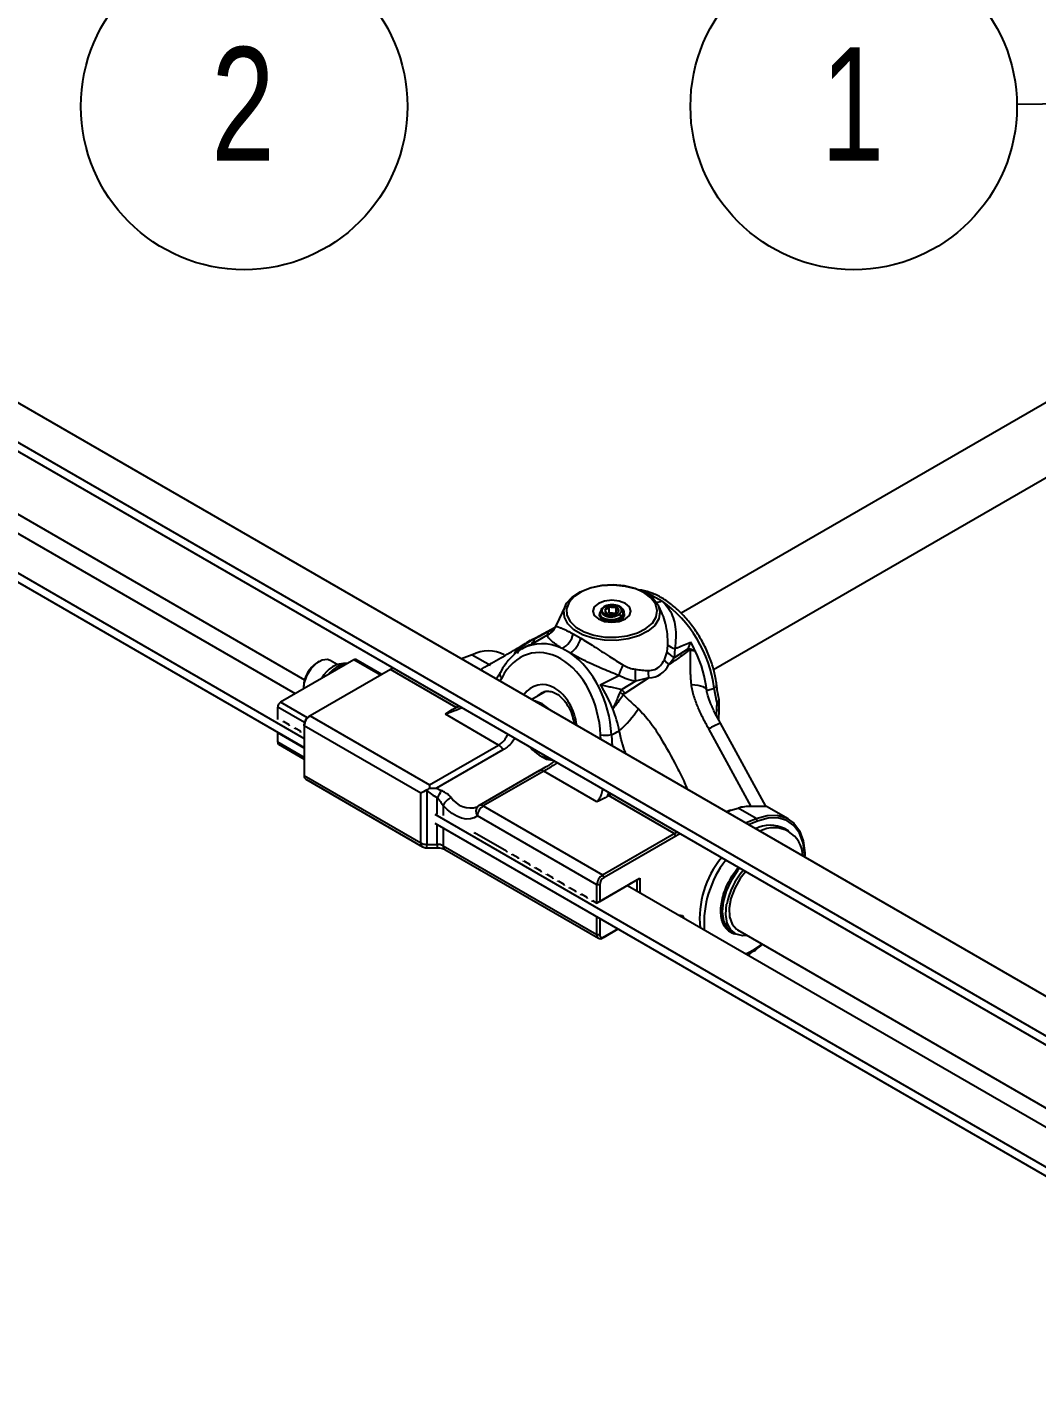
# Model space of a CAD drawing. Header units: millimetres. Extents: x 0 to 279, y 0 to 216.
# Drawn here: x 69.63 to 100.75, y 110.6 to 152.46 of the extents above; entities that cross this region are included whole.
import ezdxf

# ---------------------------------------------------------------- set-up
doc = ezdxf.new("R2010")
doc.units = ezdxf.units.MM
doc.layers.add('TITLE_BLOCK_BORDER', color=7, linetype='Continuous')
doc.styles.add('SLDTEXTSTYLE0', font='TXT', dxfattribs={"width": 0.75})
doc.dimstyles.new('SLDDIMSTYLE1', dxfattribs={"dimtxt": 0.18, "dimasz": 3.302, "dimexe": 0, "dimexo": 0.0625, "dimgap": 0, "dimtad": 0, "dimtih": 1, "dimtoh": 1, "dimdec": 0, "dimrnd": 1e-09, "dimzin": 0, "dimdsep": 46, "dimtxsty": 'Standard', "dimsah": 1, "dimcen": 0.09, "dimadec": 0, "dimazin": 0, "dimtfac": 3.302, "dimtdec": 0, "dimtofl": 0, "dimtmove": 0, "dimatfit": 3, "dimfxl": 1, "dimfrac": 2, "dimtolj": 1, "dimtzin": 0, "dimarcsym": 0})

# ---------------------------------------------------------------- blocks, each defined once
blk = doc.blocks.new('SW_NOTE_21')
at = {"layer": 'TITLE_BLOCK_BORDER', "color": 0}
blk.add_circle((-5.03, -0.062), 5.031, dxfattribs=at)
at = {"layer": 'TITLE_BLOCK_BORDER', "color": 0, "insert": (-5.065, 1.761), "char_height": 3.5, "attachment_point": 2, "style": 'SLDTEXTSTYLE0'}
blk.add_mtext('1', dxfattribs=at)
blk = doc.blocks.new('SW_NOTE_22')
at = {"layer": 'TITLE_BLOCK_BORDER', "color": 0}
blk.add_circle((1.636, -4.757), 5.031, dxfattribs=at)
at = {"layer": 'TITLE_BLOCK_BORDER', "color": 0, "insert": (1.6, -2.933), "char_height": 3.5, "attachment_point": 2, "style": 'SLDTEXTSTYLE0'}
blk.add_mtext('2', dxfattribs=at)

msp = doc.modelspace()

# ---------------------------------------------------------------- linework, layer by layer
at = {"color": 7, "linetype": 'Continuous', "lineweight": 25}
for p, q in [((117.949, 112.833), (49.778, 152.187)), ((114.308, 113.71), (49.585, 151.074)), ((114.068, 113.571), (50.739, 150.129)), ((115.942, 149.503), (89.785, 134.403)), ((90.784, 132.671), (116.942, 147.771)), ((51.156, 147.365), (77.898, 131.927)), ((51.764, 147.606), (78.182, 132.356)), ((51.146, 146.147), (78.175, 130.543)), ((51.124, 145.882), (78.175, 130.265)), ((88.92, 134.943), (89.195, 134.784)), ((86.22, 134.64), (85.931, 134.014)), ((87.279, 134.401), (87.279, 134.388)), ((87.569, 134.412), (87.569, 134.603)), ((87.676, 134.404), (87.569, 134.412)), ((87.784, 134.397), (87.676, 134.404)), ((87.784, 134.397), (87.784, 134.588)), ((87.796, 134.336), (87.838, 134.356)), ((87.919, 134.313), (87.946, 134.366)), ((87.946, 134.468), (87.953, 134.5)), ((88.012, 134.385), (88.028, 134.345)), ((89.193, 134.413), (89.088, 134.64)), ((85.185, 133.59), (85.908, 133.976)), ((85.688, 133.749), (85.155, 133.436)), ((86.464, 133.769), (86.697, 133.635)), ((83.353, 133.128), (83.023, 132.995)), ((83.353, 133.128), (83.915, 132.804)), ((84.969, 133.355), (84.876, 133.301)), ((86.377, 133.171), (86.123, 133.317)), ((89.271, 132.971), (89.355, 133.216)), ((89.355, 133.216), (89.382, 133.422)), ((89.598, 133.316), (89.579, 133.035)), ((90.004, 133.308), (89.579, 133.035)), ((79.706, 132.971), (77.443, 131.665)), ((78.632, 132.917), (78.583, 132.889)), ((79.187, 132.83), (78.976, 132.951)), ((80.564, 132.518), (79.768, 132.977)), ((89.579, 133.035), (89.415, 132.822)), ((80.827, 132.669), (78.352, 131.24)), ((82.856, 131.497), (80.827, 132.669)), ((87.294, 132.201), (87.87, 132.489)), ((88.387, 132.31), (87.96, 132.056)), ((88.791, 132.41), (88.049, 131.937)), ((88.791, 132.41), (88.387, 132.31)), ((78.146, 132.132), (78.146, 132.075)), ((85.597, 131.985), (85.184, 131.747)), ((90.579, 132.022), (90.808, 132.099)), ((90.893, 131.662), (90.808, 132.099)), ((77.355, 131.175), (77.355, 131.512)), ((82.81, 131.477), (82.856, 131.497)), ((82.931, 131.531), (82.856, 131.497)), ((90.954, 131.106), (90.956, 131.454)), ((77.363, 131.133), (77.355, 131.175)), ((77.531, 131.073), (77.523, 131.04)), ((77.708, 130.971), (77.531, 131.073)), ((78.352, 131.24), (78.307, 131.215)), ((78.352, 131.24), (82.032, 129.116)), ((84.162, 130.345), (82.523, 131.292)), ((92.399, 128.463), (90.997, 131.022)), ((77.355, 130.721), (77.363, 130.734)), ((78.175, 130.248), (77.355, 130.721)), ((77.355, 130.43), (77.355, 130.721)), ((77.716, 130.929), (77.708, 130.971)), ((77.885, 130.869), (77.877, 130.836)), ((78.062, 130.767), (77.885, 130.869)), ((78.07, 130.725), (78.062, 130.767)), ((78.175, 130.934), (78.175, 130.985)), ((81.77, 128.859), (78.175, 130.934)), ((78.175, 130.934), (78.175, 129.403)), ((87.64, 130.663), (87.664, 130.298)), ((91.947, 128.455), (90.64, 130.841)), ((77.38, 130.372), (78.175, 129.914)), ((82.032, 129.116), (84.162, 130.345)), ((84.298, 130.193), (82.254, 129.012)), ((85.433, 130.022), (85.522, 129.971)), ((78.175, 129.403), (81.77, 127.328)), ((85.427, 129.555), (83.564, 128.48)), ((85.552, 129.543), (83.689, 128.467)), ((87.191, 128.597), (85.552, 129.543)), ((78.227, 129.289), (81.822, 127.213)), ((81.947, 128.959), (81.947, 127.285)), ((82.032, 129.116), (82.032, 129.015)), ((81.77, 127.328), (81.77, 128.859)), ((87.547, 128.789), (87.512, 128.763)), ((89.577, 127.618), (87.547, 128.789)), ((93.087, 128.071), (92.352, 128.496)), ((82.202, 128.218), (112.232, 110.882)), ((87.192, 126.037), (83.512, 128.161)), ((83.689, 128.467), (87.369, 126.343)), ((91.325, 128.335), (91.175, 128.289)), ((91.325, 128.335), (91.542, 128.401)), ((92.104, 128.077), (91.542, 128.401)), ((91.773, 127.943), (92.104, 128.077)), ((92.141, 127.997), (92.104, 128.077)), ((82.202, 127.941), (112.232, 110.605)), ((92.141, 127.997), (91.87, 127.887)), ((93.106, 127.695), (92.973, 127.772)), ((81.947, 127.285), (82.273, 127.285)), ((82.45, 127.243), (87.192, 124.506)), ((83.423, 127.651), (84.408, 127.083)), ((83.423, 127.651), (83.423, 127.614)), ((87.369, 126.343), (89.577, 127.618)), ((89.621, 127.541), (87.413, 126.266)), ((89.621, 127.541), (89.577, 127.618)), ((81.947, 127.18), (82.273, 127.18)), ((82.502, 127.129), (87.244, 124.391)), ((84.408, 127.083), (84.416, 127.041)), ((84.577, 126.948), (84.585, 126.981)), ((84.585, 126.981), (84.762, 126.878)), ((84.762, 126.878), (84.77, 126.837)), ((93.603, 126.887), (93.603, 126.931)), ((84.93, 126.744), (84.938, 126.776)), ((84.938, 126.776), (85.115, 126.674)), ((85.115, 126.674), (85.123, 126.633)), ((85.284, 126.54), (85.292, 126.572)), ((85.292, 126.572), (85.469, 126.47)), ((85.469, 126.47), (85.477, 126.429)), ((85.637, 126.336), (85.645, 126.368)), ((85.645, 126.368), (85.822, 126.266)), ((85.822, 126.266), (85.83, 126.225)), ((85.991, 126.132), (85.999, 126.164)), ((85.999, 126.164), (86.176, 126.062)), ((86.176, 126.062), (86.184, 126.02)), ((88.43, 126.19), (87.192, 125.475)), ((87.281, 126.037), (87.192, 126.037)), ((87.192, 125.475), (87.192, 126.037)), ((87.281, 125.526), (88.518, 126.241)), ((87.281, 126.037), (87.281, 125.526)), ((87.413, 126.266), (87.369, 126.343)), ((88.253, 126.088), (88.133, 126.019)), ((88.133, 126.019), (112.273, 112.083)), ((88.253, 126.088), (88.253, 126.088)), ((88.43, 126.19), (88.518, 126.241)), ((88.43, 125.848), (88.43, 126.19)), ((88.518, 126.241), (88.518, 125.797)), ((86.345, 125.928), (86.353, 125.96)), ((86.353, 125.96), (86.529, 125.858)), ((86.529, 125.858), (86.537, 125.816)), ((86.698, 125.724), (86.706, 125.756)), ((86.706, 125.756), (86.883, 125.654)), ((86.883, 125.654), (86.891, 125.612)), ((87.052, 125.519), (87.06, 125.552)), ((87.06, 125.552), (87.192, 125.475)), ((87.281, 125.526), (87.192, 125.475)), ((87.192, 124.506), (87.192, 125.06)), ((87.281, 125.009), (87.281, 124.506)), ((89.706, 125.111), (89.83, 125.093)), ((89.774, 125.072), (89.83, 125.093)), ((89.83, 125.093), (89.871, 125.016)), ((87.192, 124.506), (87.281, 124.506)), ((87.849, 124.681), (87.369, 124.404)), ((87.369, 124.404), (87.413, 124.429)), ((87.413, 124.429), (87.849, 124.681)), ((91.345, 124.594), (91.455, 124.53)), ((91.526, 124.653), (112.479, 112.557)), ((91.842, 123.88), (91.886, 123.905))]:
    msp.add_line(p, q, dxfattribs=at)
at = {"color": 8, "linetype": 'Continuous', "lineweight": 25}
for p, q in [((88.92, 134.943), (88.674, 135.042)), ((85.713, 133.854), (85.912, 133.973)), ((80.528, 132.496), (79.706, 132.971)), ((84.26, 132.41), (84.203, 132.314)), ((78.181, 131.035), (77.355, 131.512)), ((78.27, 131.187), (77.443, 131.665)), ((82.81, 131.477), (82.947, 131.537)), ((90.893, 131.662), (90.871, 131.262)), ((87.31, 130.52), (87.3, 130.655)), ((78.175, 129.956), (77.355, 130.43)), ((82.273, 128.218), (82.273, 128.721)), ((87.555, 128.876), (87.512, 128.763)), ((82.45, 128.487), (82.45, 128.176)), ((82.273, 127.285), (82.273, 127.899)), ((82.45, 127.797), (82.45, 127.243)), ((81.947, 127.18), (81.947, 127.285)), ((82.273, 127.285), (82.273, 127.18))]:
    msp.add_line(p, q, dxfattribs=at)
at = {"color": 7, "linetype": 'Continuous', "lineweight": 25, "flags": 128}
for points in [[(88.703, 135.026), (88.931, 134.856), (89.079, 134.659), (89.137, 134.447), (89.102, 134.233), (88.976, 134.031), (88.767, 133.853), (88.488, 133.711), (88.157, 133.614), (87.794, 133.567), (87.422, 133.574), (87.065, 133.634), (86.745, 133.743), (86.482, 133.895), (86.292, 134.08), (86.189, 134.286), (86.177, 134.501), (86.258, 134.71), (86.427, 134.901), (86.673, 135.063), (86.981, 135.183), (87.33, 135.256), (87.701, 135.276), (88.068, 135.243), (88.41, 135.157), (88.703, 135.026)], [(88.644, 135.039), (88.367, 135.164), (88.045, 135.244), (87.698, 135.276), (87.349, 135.257), (87.019, 135.188), (86.728, 135.074), (86.496, 134.922), (86.337, 134.742), (86.26, 134.544), (86.271, 134.341), (86.369, 134.147), (86.548, 133.973), (86.796, 133.829), (87.098, 133.726), (87.435, 133.67), (87.786, 133.663), (88.128, 133.707), (88.441, 133.799), (88.704, 133.933), (88.902, 134.101), (89.02, 134.292), (89.053, 134.493), (88.999, 134.693), (88.859, 134.879), (88.644, 135.039)], [(88.07, 134.708), (87.879, 134.781), (87.654, 134.807), (87.429, 134.781), (87.239, 134.708), (87.111, 134.598), (87.067, 134.468), (87.111, 134.338), (87.239, 134.228), (87.429, 134.155), (87.654, 134.129), (87.879, 134.155), (88.07, 134.228), (88.197, 134.338), (88.242, 134.468), (88.197, 134.598), (88.07, 134.708)], [(88.037, 134.4), (88.031, 134.313), (87.967, 134.234), (87.856, 134.175), (87.714, 134.145), (87.563, 134.148), (87.426, 134.185), (87.323, 134.249), (87.271, 134.331), (87.278, 134.419), (87.278, 134.421)], [(87.327, 134.498), (87.325, 134.497), (87.282, 134.425), (87.293, 134.347), (87.36, 134.277), (87.469, 134.23), (87.61, 134.21), (87.757, 134.223), (87.885, 134.266), (87.982, 134.338), (87.998, 134.359), (87.998, 134.359)], [(87.285, 134.388), (87.293, 134.335), (87.36, 134.265), (87.469, 134.217), (87.61, 134.197), (87.757, 134.21), (87.885, 134.254), (87.982, 134.326), (88.027, 134.412), (88.016, 134.501), (88.002, 134.526), (88.002, 134.526)], [(87.796, 134.336), (87.684, 134.316), (87.566, 134.323), (87.463, 134.355), (87.389, 134.408), (87.355, 134.473), (87.368, 134.541), (87.425, 134.6), (87.517, 134.642), (87.63, 134.661), (87.747, 134.653), (87.85, 134.62), (87.922, 134.566), (87.953, 134.5)], [(78.976, 132.951), (78.89, 132.981), (78.723, 132.96), (78.545, 132.858), (78.378, 132.688), (78.245, 132.473), (78.165, 132.243), (78.146, 132.075)], [(80.91, 132.712), (80.906, 132.711), (80.827, 132.669)], [(90.106, 132.207), (90.209, 132.198), (90.302, 132.185), (90.384, 132.167), (90.453, 132.145), (90.507, 132.119), (90.547, 132.09), (90.571, 132.057), (90.579, 132.022)], [(85.507, 131.612), (85.299, 131.691), (85.274, 131.695)], [(85.769, 131.41), (85.716, 131.46), (85.507, 131.612)], [(85.522, 129.971), (85.641, 129.913), (85.826, 129.874)], [(83.512, 128.161), (83.41, 128.099), (83.292, 128.067), (83.162, 128.065), (83.023, 128.093), (82.878, 128.152), (82.732, 128.238), (82.588, 128.351), (82.45, 128.487)], [(92.104, 128.077), (92.438, 128.172), (92.75, 128.181), (93.027, 128.103), (93.259, 127.94), (93.436, 127.699), (93.551, 127.39), (93.601, 127.024), (93.603, 126.931)], [(93.603, 126.88), (93.601, 126.971), (93.553, 127.328), (93.44, 127.629), (93.267, 127.864), (93.042, 128.022), (92.772, 128.099), (92.468, 128.09), (92.141, 127.997)], [(89.577, 127.618), (89.656, 127.659), (89.66, 127.661)], [(89.755, 127.606), (89.696, 127.58), (89.621, 127.541)], [(91.774, 126.441), (91.608, 126.228), (91.44, 125.932), (91.325, 125.621), (91.271, 125.319), (91.282, 125.048), (91.357, 124.828), (91.492, 124.675), (91.526, 124.653)], [(91.831, 124.476), (91.689, 124.465), (91.48, 124.517), (91.316, 124.652), (91.21, 124.86), (91.168, 125.128), (91.192, 125.438)]]:
    msp.add_lwpolyline(points, dxfattribs=at)
at = {"color": 8, "linetype": 'Continuous', "lineweight": 25, "flags": 128}
for points in [[(88.867, 134.913), (88.871, 134.915), (88.92, 134.943)], [(90.948, 131.413), (90.957, 131.477), (90.954, 131.592), (90.954, 131.592), (90.954, 131.592)], [(91.589, 126.548), (91.528, 126.473), (91.328, 126.172), (91.177, 125.845), (91.084, 125.515), (91.057, 125.204), (91.096, 124.934), (91.2, 124.723), (91.345, 124.594)]]:
    msp.add_lwpolyline(points, dxfattribs=at)
at = {"color": 8, "linetype": 'Continuous', "lineweight": 25}
for centre, radius, start, end in [((89.03, 135.1), 0.356, 269.68, 297.544), ((85.605, 134.259), 0.419, 284.8993, 317.3267), ((85.441, 132.639), 0.948, 118.5209, 147.8587), ((84.347, 132.526), 0.145, 162.821, 233.2186), ((90.766, 132.207), 0.115, 291.1936, 356.76), ((92.457, 127.692), 3.637, 113.6714, 119.9844), ((85.479, 129.444), 0.123, 53.7279, 114.9617), ((83.291, 129.105), 0.699, 212.1203, 287.9276), ((83.685, 128.299), 0.221, 134.3663, 218.526), ((83.616, 128.368), 0.123, 53.7279, 114.9617), ((81.889, 127.313), 0.12, 172.7442, 235.9436), ((82.573, 127.23), 0.123, 173.7012, 234.9867)]:
    msp.add_arc(centre, radius, start, end, dxfattribs=at)
at = {"color": 7, "linetype": 'Continuous', "lineweight": 25}
for centre, radius, start, end in [((86.886, 131.57), 3.958, 7.6914, 54.3124), ((87.588, 134.444), 0.16, 96.905, 158.3619), ((87.552, 134.498), 0.113, 177.2456, 255.8772), ((87.655, 134.714), 0.351, 248.1537, 283.9439), ((87.653, 134.263), 0.351, 68.1537, 103.9439), ((87.659, 134.125), 0.28, 68.7353, 86.5276), ((87.72, 134.533), 0.16, 276.905, 338.3619), ((87.756, 134.479), 0.113, 357.2456, 75.8772), ((87.893, 134.445), 0.136, 320.5998, 36.6611), ((85.471, 134.198), 0.499, 295.7515, 337.0364), ((85.137, 133.54), 0.0219, 51.8115, 114.4024), ((85.266, 133.448), 0.164, 89.7704, 119.6442), ((85.787, 133.925), 0.695, 298.957, 347.0505), ((85.821, 133.896), 0.913, 307.4599, 343.412), ((83.84, 132.159), 1.084, 62.7152, 116.6657), ((89.833, 133.578), 0.599, 217.1047, 244.8656), ((89.719, 133.834), 0.532, 230.7173, 256.9419), ((89.351, 132.784), 0.837, 35.025, 38.7346), ((89.252, 133.315), 0.824, 357.3974, 359.2825), ((79.071, 132.103), 0.926, 121.7946, 178.2107), ((79.437, 132.068), 0.791, 84.941, 155.0536), ((79.549, 132.058), 0.778, 96.3915, 143.6031), ((79.742, 132.92), 0.0629, 65.6929, 125.6176), ((89.459, 132.049), 1.65, 152.4838, 164.5148), ((89.546, 132.515), 1.177, 172.0411, 190.0246), ((89.81, 133.347), 0.658, 214.9291, 233.0444), ((89.658, 132.595), 0.887, 177.2235, 192.0876), ((87.46, 131.196), 0.89, 51.8844, 59.7156), ((87.35, 131.512), 0.818, 31.3184, 41.776), ((77.547, 131.503), 0.192, 122.6055, 177.3945), ((85.052, 133.815), 4.151, 313.0053, 325.4521), ((78.559, 130.917), 0.384, 122.6055, 177.3945), ((78.463, 130.972), 0.288, 122.6055, 177.3945), ((87.446, 131.587), 0.943, 261.0726, 281.8205), ((77.416, 130.423), 0.0616, 173.7012, 234.9867), ((83.965, 130.032), 0.371, 25.7104, 57.7679), ((85.829, 130.786), 0.856, 217.5252, 262.4801), ((78.294, 129.388), 0.12, 172.7442, 235.9436), ((81.705, 129.173), 0.726, 321.4878, 341.6283), ((83.053, 128.128), 0.702, 120.333, 149.262), ((83.896, 128.144), 0.384, 122.6055, 177.3945), ((83.689, 128.263), 0.25, 119.9973, 129.3245), ((92.537, 126.865), 1.006, 64.2962, 116.7338), ((92.648, 126.903), 0.895, 1.1718, 118.8336), ((81.939, 127.646), 0.361, 241.9598, 271.1441), ((82.28, 126.925), 0.361, 61.9598, 91.1441), ((81.947, 127.43), 0.25, 240.0027, 270), ((93.342, 124.983), 2.984, 140.7858, 185.2947), ((93.634, 124.855), 3.141, 141.8945, 183.7066), ((93.445, 124.992), 2.296, 139.4812, 168.8051), ((87.576, 126.019), 0.384, 122.6055, 177.3945), ((87.568, 126.024), 0.288, 122.6055, 177.3945), ((87.3, 124.488), 0.109, 170.786, 309.2033), ((87.361, 124.493), 0.0819, 170.786, 309.2033), ((90.987, 125.846), 2.083, 292.1848, 308.4784), ((90.524, 126.241), 2.703, 299.1282, 311.1355)]:
    msp.add_arc(centre, radius, start, end, dxfattribs=at)
at = {"color": 8, "linetype": 'Continuous', "lineweight": 25}
for centre, major_axis, ratio, start_param, end_param in [((85.825, 130.962), (-0.642, 2.465), 0.690127, 5.757568, 6.463032), ((85.654, 130.916), (-0.281, 1.275), 0.697911, 4.581926, 6.848373), ((85.825, 130.962), (-0.129, 1.058), 0.711529, 0.293986, 0.5153), ((93.275, 132.841), (26.111, 10.155), 0.125636, 4.583534, 4.58891)]:
    msp.add_ellipse(centre, major_axis=major_axis, ratio=ratio, start_param=start_param, end_param=end_param, dxfattribs=at)
at = {"color": 7, "linetype": 'Continuous', "lineweight": 25}
for centre, major_axis, ratio, start_param, end_param in [((85.654, 130.916), (-0.497, 2.25), 0.697911, 4.444371, 6.985928), ((86.169, 131.161), (-1.173, 2.209), 0.599629, 6.168792, 6.304478), ((85.825, 130.962), (-0.642, 2.465), 0.690127, 4.414957, 5.613903), ((88.823, 132.693), (-1.173, 2.209), 0.599629, 4.643052, 4.766248), ((88.823, 132.693), (-1.173, 2.209), 0.599629, 4.110745, 4.643052), ((87.861, 134.629), (-1.271, 2.117), 0.526533, 2.872825, 3.455578), ((86.169, 131.161), (-1.173, 2.209), 0.599629, 4.53254, 4.86953), ((86.169, 131.161), (-1.173, 2.209), 0.599629, 4.238744, 4.53254), ((93.591, 135.445), (25.901, 12.833), 0.058831, 4.451507, 4.461145), ((81.947, 128.961), (0.25, 0.144), 0.00007, 1.574018, 2.356154), ((83.507, 129.48), (1.803, 0), 0.577382, 3.666177, 3.958727), ((83.507, 129.624), (1.625, 0.138), 0.511886, 3.788944, 3.915147), ((93.031, 125.227), (-1.71, 3.08), 0.565865, 5.967127, 6.16296)]:
    msp.add_ellipse(centre, major_axis=major_axis, ratio=ratio, start_param=start_param, end_param=end_param, dxfattribs=at)
for points, knots in [([(90.881, 132.2), (90.872, 132.27), (90.844, 132.473), (90.755, 132.819), (90.6, 133.227), (90.396, 133.623), (90.151, 133.995), (89.873, 134.332), (89.568, 134.621), (89.245, 134.857), (88.912, 135.023), (88.659, 135.111), (88.524, 135.115), (88.498, 135.116)], [0, 0, 0, 0, 0.054195, 0.156213, 0.257988, 0.359581, 0.461166, 0.56291, 0.664999, 0.767645, 0.870975, 0.974723, 1, 1, 1, 1]), ([(89.195, 134.784), (89.262, 134.72), (89.347, 134.639), (89.511, 134.385), (89.653, 133.969), (89.617, 133.541), (89.598, 133.316)], [0, 0, 0, 0, 0.184018, 0.231132, 0.594694, 1, 1, 1, 1]), ([(88.002, 134.526), (87.985, 134.545), (87.947, 134.586), (87.852, 134.633), (87.733, 134.661), (87.609, 134.664), (87.494, 134.644), (87.4, 134.603), (87.339, 134.547), (87.315, 134.484), (87.331, 134.421), (87.385, 134.367), (87.466, 134.326), (87.567, 134.305), (87.675, 134.305), (87.751, 134.32), (87.789, 134.333), (87.796, 134.336)], [0, 0, 0, 0, 0.065281, 0.142851, 0.219693, 0.293892, 0.368083, 0.441762, 0.512587, 0.5834, 0.653909, 0.72136, 0.788796, 0.856127, 0.920205, 0.984265, 1, 1, 1, 1]), ([(87.41, 134.359), (87.414, 134.354), (87.434, 134.332), (87.509, 134.305), (87.618, 134.29), (87.736, 134.302), (87.84, 134.339), (87.919, 134.397), (87.937, 134.445), (87.946, 134.468)], [0, 0, 0, 0, 0.043506, 0.199782, 0.361104, 0.522426, 0.678702, 0.841441, 1, 1, 1, 1]), ([(87.569, 134.603), (87.545, 134.576), (87.502, 134.527), (87.459, 134.51), (87.439, 134.503)], [0, 0, 0, 0, 0.548048, 1, 1, 1, 1]), ([(87.439, 134.503), (87.455, 134.473), (87.483, 134.419), (87.512, 134.398), (87.524, 134.388)], [0, 0, 0, 0, 0.548048, 1, 1, 1, 1]), ([(87.524, 134.388), (87.55, 134.38), (87.609, 134.362), (87.684, 134.362), (87.728, 134.371), (87.739, 134.373)], [0, 0, 0, 0, 0.366844, 0.835691, 1, 1, 1, 1]), ([(87.784, 134.588), (87.773, 134.586), (87.729, 134.577), (87.654, 134.577), (87.595, 134.595), (87.569, 134.603)], [0, 0, 0, 0, 0.164309, 0.633156, 1, 1, 1, 1]), ([(87.739, 134.373), (87.763, 134.383), (87.807, 134.4), (87.85, 134.451), (87.869, 134.473)], [0, 0, 0, 0, 0.548048, 1, 1, 1, 1]), ([(87.869, 134.473), (87.854, 134.486), (87.825, 134.508), (87.797, 134.563), (87.784, 134.588)], [0, 0, 0, 0, 0.5480482, 1, 1, 1, 1]), ([(87.838, 134.356), (87.846, 134.36), (87.879, 134.376), (87.925, 134.413), (87.939, 134.45), (87.946, 134.468)], [0, 0, 0, 0, 0.137772, 0.572089, 1, 1, 1, 1]), ([(87.953, 134.5), (87.966, 134.478), (87.993, 134.432), (87.996, 134.383), (87.998, 134.359)], [0, 0, 0, 0, 0.4967192, 1, 1, 1, 1]), ([(88.01, 134.38), (88.012, 134.376), (88.021, 134.356), (88.013, 134.336), (88.007, 134.321)], [0, 0, 0, 0, 0.207691, 1, 1, 1, 1]), ([(85.931, 134.014), (85.928, 134.007), (85.918, 133.985), (85.906, 133.969), (85.906, 133.968), (85.905, 133.967)], [0, 0, 0, 0, 0.16162, 0.562739, 1, 1, 1, 1]), ([(85.93, 134.004), (85.94, 134.002), (85.959, 133.999), (86.037, 133.975), (86.148, 133.929), (86.266, 133.874), (86.376, 133.817), (86.435, 133.785), (86.464, 133.769)], [0, 0, 0, 0, 0.220019, 0.443884, 0.632025, 0.825164, 0.912196, 1, 1, 1, 1]), ([(87.422, 134.186), (87.403, 134.198), (87.36, 134.225), (87.332, 134.268), (87.336, 134.294), (87.336, 134.3)], [0, 0, 0, 0, 0.380591, 0.857304, 1, 1, 1, 1]), ([(87.421, 134.246), (87.422, 134.245), (87.44, 134.227), (87.51, 134.203), (87.616, 134.189), (87.706, 134.193), (87.745, 134.208), (87.75, 134.209)], [0, 0, 0, 0, 0.018982, 0.324118, 0.639105, 0.954091, 1, 1, 1, 1]), ([(87.865, 134.157), (87.871, 134.16), (87.923, 134.176), (87.985, 134.235), (88.032, 134.301), (88.025, 134.34), (88.023, 134.35)], [0, 0, 0, 0, 0.061694, 0.474855, 0.877442, 1, 1, 1, 1]), ([(87.986, 134.273), (87.976, 134.256), (87.958, 134.226), (87.918, 134.205), (87.899, 134.195)], [0, 0, 0, 0, 0.532637, 1, 1, 1, 1]), ([(85.128, 133.56), (85.064, 133.519), (84.955, 133.45), (84.827, 133.311), (84.763, 133.215), (84.734, 133.163), (84.733, 133.16)], [0, 0, 0, 0, 0.39969, 0.6887, 0.986139, 1, 1, 1, 1]), ([(84.988, 133.471), (84.997, 133.477), (85.022, 133.493), (85.06, 133.518), (85.105, 133.546), (85.128, 133.56)], [0, 0, 0, 0, 0.1981772, 0.5986432, 1, 1, 1, 1]), ([(85.128, 133.56), (85.133, 133.562), (85.153, 133.573), (85.171, 133.583), (85.185, 133.59)], [0, 0, 0, 0, 0.222925, 1, 1, 1, 1]), ([(85.266, 133.612), (85.237, 133.598), (85.198, 133.581), (85.16, 133.562), (85.151, 133.557)], [0, 0, 0, 0, 0.766582, 1, 1, 1, 1]), ([(85.266, 133.612), (85.254, 133.58), (85.236, 133.534), (85.192, 133.477), (85.168, 133.449), (85.156, 133.436), (85.155, 133.436)], [0, 0, 0, 0, 0.496228, 0.745832, 0.995622, 1, 1, 1, 1]), ([(85.266, 133.612), (85.281, 133.62), (85.43, 133.7), (85.579, 133.781), (85.713, 133.854)], [0, 0, 0, 0, 0.100491, 1, 1, 1, 1]), ([(85.688, 133.749), (85.681, 133.758), (85.666, 133.776), (85.697, 133.828), (85.713, 133.854)], [0, 0, 0, 0, 0.49002, 1, 1, 1, 1]), ([(86.123, 133.317), (86.105, 133.328), (86.07, 133.35), (86.025, 133.379), (85.986, 133.404), (85.91, 133.456), (85.811, 133.531), (85.72, 133.618), (85.674, 133.692), (85.683, 133.73), (85.688, 133.749)], [0, 0, 0, 0, 0.05056, 0.101282, 0.139464, 0.177711, 0.366024, 0.560544, 0.777831, 1, 1, 1, 1]), ([(86.697, 133.635), (86.761, 133.596), (86.891, 133.517), (87.108, 133.379), (87.338, 133.23), (87.639, 133.034), (87.857, 132.898), (87.996, 132.811)], [0, 0, 0, 0, 0.157693, 0.319939, 0.497947, 0.67962, 1, 1, 1, 1]), ([(83.596, 132.664), (83.688, 132.716), (83.995, 132.891), (84.348, 133.095), (84.694, 133.295), (84.891, 133.411), (84.962, 133.455), (84.988, 133.471)], [0, 0, 0, 0, 0.15451, 0.519717, 0.704433, 0.890846, 1, 1, 1, 1]), ([(84.891, 133.308), (84.887, 133.307), (84.782, 133.262), (84.603, 133.107), (84.374, 132.863), (84.261, 132.662), (84.208, 132.569)], [0, 0, 0, 0, 0.011235, 0.352919, 0.700235, 1, 1, 1, 1]), ([(87.87, 132.489), (87.79, 132.519), (87.631, 132.58), (87.378, 132.685), (87.111, 132.803), (86.846, 132.928), (86.596, 133.052), (86.451, 133.131), (86.377, 133.171)], [0, 0, 0, 0, 0.1577541, 0.3170321, 0.4946368, 0.6759493, 0.8356781, 1, 1, 1, 1]), ([(90.037, 133.265), (90.001, 133.238), (89.896, 133.157), (89.689, 133.009), (89.516, 132.891), (89.415, 132.822)], [0, 0, 0, 0, 0.177152, 0.518216, 1, 1, 1, 1]), ([(89.598, 133.316), (89.627, 133.328), (89.786, 133.399), (89.949, 133.462), (90.082, 133.514)], [0, 0, 0, 0, 0.180065, 1, 1, 1, 1]), ([(90.004, 133.308), (90.029, 133.376), (90.055, 133.444), (90.082, 133.513), (90.082, 133.514)], [0, 0, 0, 0, 0.987798, 1, 1, 1, 1]), ([(90.004, 133.308), (90.01, 133.309), (90.026, 133.312), (90.05, 133.312), (90.068, 133.307), (90.075, 133.305)], [0, 0, 0, 0, 0.267591, 0.6831, 1, 1, 1, 1]), ([(90.074, 133.278), (90.07, 133.278), (90.06, 133.279), (90.048, 133.273), (90.04, 133.267), (90.037, 133.265)], [0, 0, 0, 0, 0.2755678, 0.6950074, 1, 1, 1, 1]), ([(90.106, 132.207), (90.092, 132.356), (90.065, 132.656), (90.085, 133.007), (90.077, 133.217), (90.074, 133.278)], [0, 0, 0, 0, 0.413572, 0.830929, 1, 1, 1, 1]), ([(90.074, 133.278), (90.125, 133.267), (90.178, 133.256), (90.224, 133.242), (90.226, 133.241)], [0, 0, 0, 0, 0.9734714, 1, 1, 1, 1]), ([(90.075, 133.305), (90.126, 133.285), (90.178, 133.265), (90.225, 133.242), (90.226, 133.241)], [0, 0, 0, 0, 0.976087, 1, 1, 1, 1]), ([(87.996, 132.811), (88.048, 132.783), (88.153, 132.727), (88.286, 132.692), (88.362, 132.681), (88.381, 132.678)], [0, 0, 0, 0, 0.4223284, 0.8588431, 1, 1, 1, 1]), ([(88.381, 132.678), (88.448, 132.669), (88.583, 132.651), (88.709, 132.642), (88.772, 132.638)], [0, 0, 0, 0, 0.497484, 1, 1, 1, 1]), ([(88.772, 132.638), (88.841, 132.644), (88.984, 132.655), (89.164, 132.776), (89.236, 132.907), (89.271, 132.971)], [0, 0, 0, 0, 0.325518, 0.677034, 1, 1, 1, 1]), ([(84.207, 132.571), (84.196, 132.547), (84.162, 132.476), (84.119, 132.418), (84.09, 132.379)], [0, 0, 0, 0, 0.332722, 1, 1, 1, 1]), ([(88.387, 132.31), (88.3, 132.327), (88.121, 132.36), (87.955, 132.446), (87.87, 132.489)], [0, 0, 0, 0, 0.490028, 1, 1, 1, 1]), ([(85.49, 131.945), (85.507, 131.956), (85.573, 132), (85.692, 132.01), (85.858, 131.977), (86.031, 131.877), (86.199, 131.711), (86.343, 131.485), (86.445, 131.239), (86.474, 131.07), (86.487, 130.995)], [0, 0, 0, 0, 0.053606, 0.206252, 0.341639, 0.470727, 0.609121, 0.747257, 0.886974, 1, 1, 1, 1]), ([(87.294, 132.201), (87.295, 132.201), (87.35, 132.19), (87.461, 132.167), (87.68, 132.122), (87.848, 132.083), (87.96, 132.056)], [0, 0, 0, 0, 0.004378, 0.254168, 0.503772, 1, 1, 1, 1]), ([(87.682, 131.458), (87.683, 131.459), (87.71, 131.513), (87.761, 131.62), (87.839, 131.793), (87.884, 131.902), (87.909, 131.965)], [0, 0, 0, 0, 0.007063, 0.312642, 0.609055, 1, 1, 1, 1]), ([(87.682, 131.458), (87.684, 131.46), (87.721, 131.506), (87.793, 131.599), (87.905, 131.748), (87.972, 131.843), (88.01, 131.896)], [0, 0, 0, 0, 0.013861, 0.307247, 0.609444, 1, 1, 1, 1]), ([(87.909, 131.965), (87.912, 131.973), (87.926, 132.006), (87.945, 132.035), (87.96, 132.056)], [0, 0, 0, 0, 0.233418, 1, 1, 1, 1]), ([(88.049, 131.937), (88.037, 131.928), (88.022, 131.917), (88.012, 131.9), (88.01, 131.896)], [0, 0, 0, 0, 0.777075, 1, 1, 1, 1]), ([(88.01, 131.896), (88.069, 131.835), (88.188, 131.712), (88.346, 131.574), (88.44, 131.489), (88.471, 131.461)], [0, 0, 0, 0, 0.399641, 0.801823, 1, 1, 1, 1]), ([(90.64, 130.841), (90.629, 130.862), (90.591, 130.93), (90.529, 131.047), (90.455, 131.191), (90.385, 131.337), (90.314, 131.493), (90.247, 131.66), (90.186, 131.838), (90.135, 132.021), (90.115, 132.145), (90.106, 132.207)], [0, 0, 0, 0, 0.047515, 0.156604, 0.265738, 0.375088, 0.484568, 0.61159, 0.73911, 0.868918, 1, 1, 1, 1]), ([(90.999, 131.023), (90.945, 131.121), (90.835, 131.321), (90.702, 131.607), (90.617, 131.84), (90.582, 131.987), (90.578, 132.037), (90.577, 132.048)], [0, 0, 0, 0, 0.294871, 0.599451, 0.822577, 0.963891, 1, 1, 1, 1]), ([(90.96, 131.749), (90.937, 131.853), (90.903, 132.007), (90.889, 132.152), (90.884, 132.199)], [0, 0, 0, 0, 0.678435, 1, 1, 1, 1]), ([(82.523, 131.292), (82.524, 131.292), (82.532, 131.301), (82.575, 131.34), (82.663, 131.406), (82.761, 131.453), (82.81, 131.477)], [0, 0, 0, 0, 0.0082822, 0.1216584, 0.5542075, 1, 1, 1, 1]), ([(90.918, 131.662), (90.914, 131.662), (90.907, 131.662), (90.898, 131.662), (90.893, 131.662)], [0, 0, 0, 0, 0.500023, 1, 1, 1, 1]), ([(90.954, 131.592), (90.954, 131.592), (90.951, 131.611), (90.945, 131.642), (90.925, 131.657), (90.918, 131.662)], [0, 0, 0, 0, 0.000104, 0.634377, 1, 1, 1, 1]), ([(90.945, 131.77), (90.95, 131.764), (90.955, 131.757), (90.954, 131.748), (90.954, 131.748)], [0, 0, 0, 0, 0.90908, 1, 1, 1, 1]), ([(90.954, 131.729), (90.956, 131.733), (90.958, 131.74), (90.953, 131.747), (90.951, 131.749)], [0, 0, 0, 0, 0.599338, 1, 1, 1, 1]), ([(90.956, 131.504), (90.959, 131.52), (90.971, 131.59), (90.959, 131.673), (90.951, 131.738)], [0, 0, 0, 0, 0.221328, 1, 1, 1, 1]), ([(88.087, 130.071), (88.052, 130.164), (87.964, 130.401), (87.914, 130.636), (87.883, 130.779)], [0, 0, 0, 0, 0.393793, 1, 1, 1, 1]), ([(85.879, 129.844), (85.862, 129.831), (85.767, 129.757), (85.595, 129.656), (85.443, 129.564), (85.382, 129.53), (85.378, 129.528)], [0, 0, 0, 0, 0.097522, 0.551774, 0.972405, 1, 1, 1, 1]), ([(81.946, 128.96), (81.96, 128.969), (81.988, 128.987), (82.017, 129.006), (82.032, 129.015)], [0, 0, 0, 0, 0.497852, 1, 1, 1, 1]), ([(81.946, 128.96), (81.946, 128.96), (81.946, 128.96), (81.946, 128.959), (81.947, 128.959)], [0, 0, 0, 0, 0.181828, 1, 1, 1, 1]), ([(82.032, 129.015), (82.108, 129.014), (82.184, 129.013), (82.253, 129.012), (82.254, 129.012)], [0, 0, 0, 0, 0.993068, 1, 1, 1, 1]), ([(82.699, 128.734), (82.674, 128.758), (82.614, 128.818), (82.507, 128.891), (82.428, 128.928), (82.394, 128.944)], [0, 0, 0, 0, 0.275689, 0.687299, 1, 1, 1, 1]), ([(82.273, 128.721), (82.292, 128.699), (82.337, 128.648), (82.397, 128.569), (82.435, 128.51), (82.45, 128.487)], [0, 0, 0, 0, 0.313103, 0.73097, 1, 1, 1, 1]), ([(87.512, 128.763), (87.467, 128.732), (87.374, 128.668), (87.256, 128.619), (87.192, 128.597), (87.191, 128.597)], [0, 0, 0, 0, 0.486786, 0.991714, 1, 1, 1, 1]), ([(87.547, 128.789), (87.55, 128.792), (87.576, 128.811), (87.608, 128.821), (87.636, 128.829)], [0, 0, 0, 0, 0.114095, 1, 1, 1, 1]), ([(92.396, 128.461), (92.399, 128.459), (92.416, 128.446), (92.371, 128.447), (92.258, 128.448), (92.101, 128.453), (91.983, 128.455), (91.947, 128.455)], [0, 0, 0, 0, 0.0326617, 0.289007, 0.5516278, 0.8621564, 1, 1, 1, 1]), ([(82.273, 127.18), (82.297, 127.179), (82.356, 127.177), (82.435, 127.159), (82.483, 127.14), (82.499, 127.13), (82.502, 127.129)], [0, 0, 0, 0, 0.263871, 0.633602, 0.944398, 1, 1, 1, 1])]:
    msp.add_open_spline(points, degree=3, knots=knots, dxfattribs=at)
at = {"color": 8, "linetype": 'Continuous', "lineweight": 25}
for points, knots in [([(88.739, 134.995), (88.741, 134.994), (88.805, 134.986), (88.863, 134.964), (88.92, 134.943)], [0, 0, 0, 0, 0.036724, 1, 1, 1, 1]), ([(89.382, 133.422), (89.38, 133.535), (89.375, 133.763), (89.313, 134.078), (89.251, 134.299), (89.198, 134.396), (89.189, 134.412)], [0, 0, 0, 0, 0.325467, 0.656192, 0.944143, 1, 1, 1, 1]), ([(85.932, 134.013), (85.931, 134.01), (85.927, 134.004), (85.929, 134.004), (85.93, 134.004)], [0, 0, 0, 0, 0.425462, 1, 1, 1, 1]), ([(85.151, 133.557), (85.084, 133.517), (84.969, 133.447), (84.85, 133.33), (84.801, 133.258), (84.784, 133.233)], [0, 0, 0, 0, 0.472373, 0.817195, 1, 1, 1, 1]), ([(83.036, 131.485), (82.973, 131.46), (82.818, 131.398), (82.639, 131.337), (82.539, 131.298), (82.523, 131.292)], [0, 0, 0, 0, 0.362652, 0.898532, 1, 1, 1, 1]), ([(88.471, 131.461), (88.589, 131.336), (88.839, 131.071), (89.231, 130.458), (89.58, 129.821), (89.86, 129.283), (89.946, 129.05), (89.97, 128.984)], [0, 0, 0, 0, 0.178737, 0.378778, 0.742993, 0.927189, 1, 1, 1, 1]), ([(90.954, 131.748), (90.955, 131.742), (90.955, 131.724), (90.937, 131.694), (90.907, 131.672), (90.893, 131.662)], [0, 0, 0, 0, 0.2215553, 0.6530912, 1, 1, 1, 1]), ([(90.918, 131.662), (90.931, 131.675), (90.954, 131.698), (90.954, 131.72), (90.954, 131.729)], [0, 0, 0, 0, 0.596637, 1, 1, 1, 1]), ([(84.162, 130.345), (84.199, 130.37), (84.285, 130.428), (84.379, 130.54), (84.427, 130.634), (84.446, 130.671)], [0, 0, 0, 0, 0.313626, 0.731972, 1, 1, 1, 1]), ([(84.663, 130.545), (84.638, 130.509), (84.569, 130.409), (84.447, 130.289), (84.343, 130.222), (84.298, 130.193)], [0, 0, 0, 0, 0.249587, 0.678613, 1, 1, 1, 1]), ([(85.962, 129.796), (85.922, 129.768), (85.781, 129.669), (85.648, 129.596), (85.552, 129.543)], [0, 0, 0, 0, 0.279522, 1, 1, 1, 1]), ([(87.191, 128.597), (87.201, 128.606), (87.239, 128.64), (87.29, 128.713), (87.344, 128.83), (87.363, 128.926), (87.374, 128.981)], [0, 0, 0, 0, 0.100897, 0.364402, 0.635503, 1, 1, 1, 1]), ([(91.478, 124.528), (91.468, 124.527), (91.394, 124.52), (91.288, 124.587), (91.158, 124.694), (91.068, 124.859), (91.002, 125.116), (91.015, 125.5), (91.147, 125.923), (91.319, 126.251), (91.445, 126.447), (91.531, 126.542), (91.554, 126.568)], [0, 0, 0, 0, 0.016388, 0.11325, 0.212167, 0.311085, 0.407947, 0.587881, 0.767816, 0.864677, 0.963595, 1, 1, 1, 1])]:
    msp.add_open_spline(points, degree=3, knots=knots, dxfattribs=at)

# ---------------------------------------------------------------- block references
at = {"layer": 'TITLE_BLOCK_BORDER'}
for name, p in [('SW_NOTE_22', (74.686, 154.776)), ('SW_NOTE_21', (100.137, 150.081))]:
    msp.add_blockref(name, p, dxfattribs=at)

# ---------------------------------------------------------------- leaders
msp.add_leader([(112.924, 150.239), (100.137, 150.081)], dimstyle='SLDDIMSTYLE1', dxfattribs=at)

doc.saveas('drawing.dxf')
